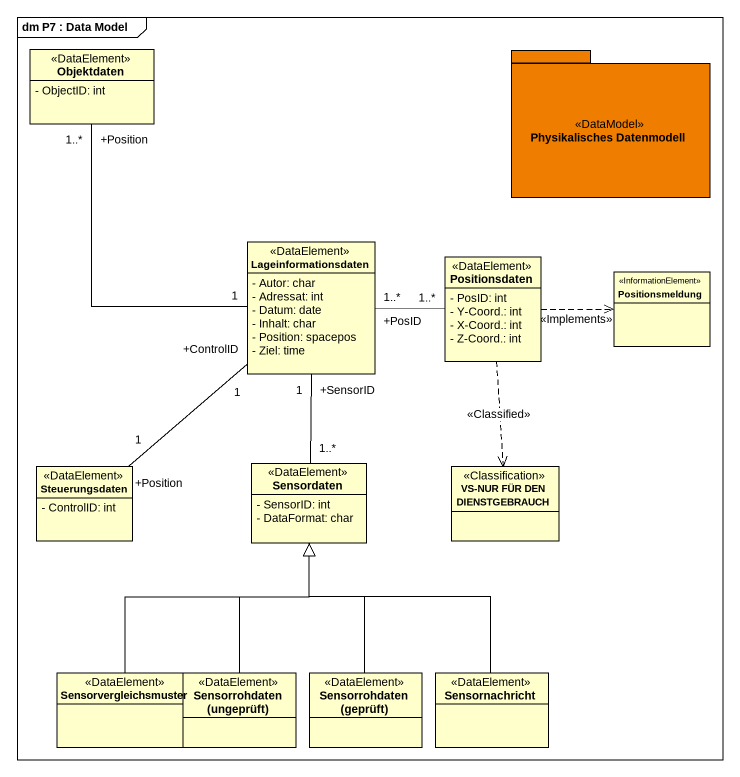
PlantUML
@startuml
mainframe dm P7 : Data Model
hide circle
hide empty members
skinparam classAttributeIconSize 0
class Objektdaten <<DataElement>> {
  - ObjectID: int
}
package "Physikalisches Datenmodell" as Physikalisches_Datenmodell <<DataModel>> #EF7D00 {
}
class Lageinformationsdaten <<DataElement>> {
  - Autor: char
  - Adressat: int
  - Datum: date
  - Inhalt: char
  - Position: spacepos
  - Ziel: time
}
class Positionsdaten <<DataElement>> {
  - PosID: int
  - Y-Coord.: int
  - X-Coord.: int
  - Z-Coord.: int
}
class Positionsmeldung <<InformationElement>>
class Steuerungsdaten <<DataElement>> {
  - ControlID: int
}
class Sensordaten <<DataElement>> {
  - SensorID: int
  - DataFormat: char
}
class "VS-NUR FÜR DEN DIENSTGEBRAUCH" as VS_NUR_FÜR_DEN <<Classification>>
class Sensorvergleichsmuster <<DataElement>>
class "Sensorrohdaten (ungeprüft)" as Sensorrohdaten_ungeprüft <<DataElement>>
class "Sensorrohdaten (geprüft)" as Sensorrohdaten_geprüft <<DataElement>>
class Sensornachricht <<DataElement>>
Lageinformationsdaten "1" -up- "+Position\n1..*" Objektdaten
Lageinformationsdaten "+ControlID\n1" -- "+Position\n1" Steuerungsdaten
Positionsdaten "1..*" -left- "+PosID\n1..*" Lageinformationsdaten
Positionsdaten .right.> Positionsmeldung : <<Implements>>
Positionsdaten ..> VS_NUR_FÜR_DEN : <<Classified>>
Sensordaten "1..*" -up- "+SensorID\n1" Lageinformationsdaten
Sensorvergleichsmuster -up-|> Sensordaten
Sensorrohdaten_ungeprüft -up-|> Sensordaten
Sensorrohdaten_geprüft -up-|> Sensordaten
Sensornachricht -up-|> Sensordaten
@enduml
